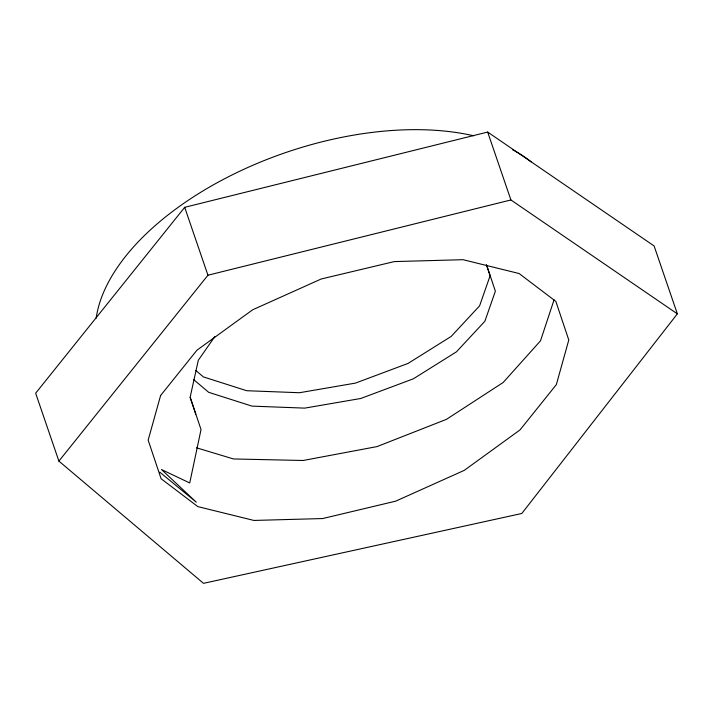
<?xml version="1.0" encoding="UTF-8"?>
<svg xmlns="http://www.w3.org/2000/svg" width="713" height="713" viewBox="0 0 713 713"><rect width="100%" height="100%" fill="white"/><g stroke="black" fill="none" stroke-linecap="round" stroke-linejoin="round"><path stroke-width="1.07" d="M554.072 299.79L540.507 340.805L503.191 382.471L446.454 419.351L377.025 446.596L303.114 460.491L233.507 458.958L196.53 447.809M214.854 336.527L198.312 360.252L190.148 397.177L201.03 429.556L189.729 482.968L161.486 469.528L196.325 502.219L159.792 472.166M677.35 313.854L521.809 513.476L203.508 583.341L58.894 461.106L35.65 393.211L184.694 207.323L487.665 132.057L654.106 245.958L677.35 313.854L510.909 199.952L487.665 132.057M58.894 461.106L207.946 275.218L510.909 199.952M195.808 370.475L203.419 376.919L246.716 390.724L299.478 392.729L355.475 383.095L408.112 363.398L451.169 336.438L479.591 305.868L490.098 275.788L486.346 264.55M193.464 379.423L208.686 392.319L251.983 406.125L304.745 408.121L360.751 398.487L413.38 378.799L456.436 351.839L484.867 321.269L495.375 291.189L486.836 265.646M184.694 207.323L207.946 275.218M190.139 397.444L195.754 414.164M96.157 318.194A241.636 129.481 -18.9 0 1 236.511 172.76A241.636 129.481 -18.9 0 1 473.619 135.782M512.451 149.703A241.636 129.481 -18.9 0 1 531.114 161.833M160.603 395.528L148.161 440.144L161.093 478.726L197.831 506.613L253.935 520.445L322.659 518.547L395.697 501.159L464.252 470.366L520.044 429.894L556.345 384.61L568.787 339.994L555.855 301.412L519.117 273.525L463.004 259.692L394.289 261.591L321.242 278.979L252.696 309.772L196.904 350.243L160.603 395.528"/></g></svg>
